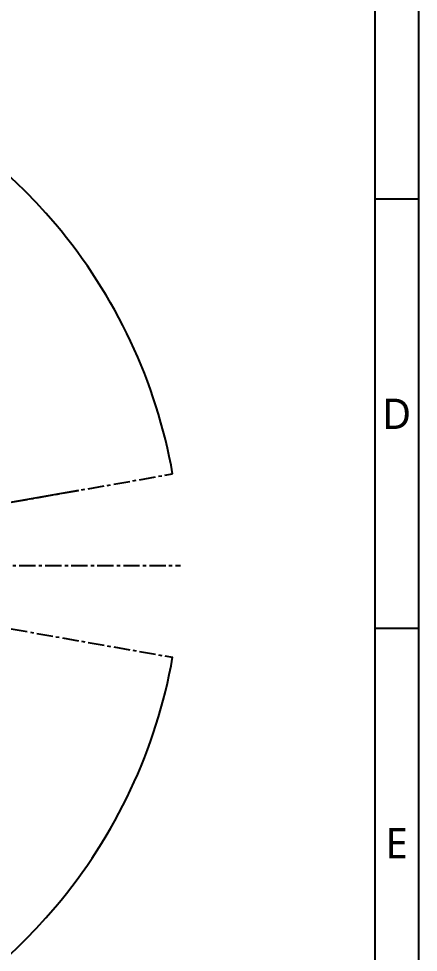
# Model space of a CAD drawing. Header units: millimetres. Extents: x 5828 to 6704, y 123 to 421.
# Drawn here: x 6657.6 to 6703.7, y 185.3 to 292.9 of the extents above; entities that cross this region are included whole.
import ezdxf
from ezdxf.enums import TextEntityAlignment as Align

# ---------------------------------------------------------------- set-up
doc = ezdxf.new("R2010")
doc.units = ezdxf.units.MM
doc.linetypes.add('BANKLINE1', pattern=[5.5, 4, -1.5])
doc.linetypes.add('CENTER', pattern=[0.6, 0.375, -0.075, 0.075, -0.075])
for name, color, linetype in [('00_COMPONENTS', 7, 'BANKLINE1'), ('外形图', 7, 'Continuous'), ('多重引线', 7, 'Continuous'), ('模板', 7, 'Continuous')]:
    doc.layers.add(name, color=color, linetype=linetype)
doc.styles.add('微软雅黑', font='msyh.ttc', dxfattribs={"height": 2.1})
doc.dimstyles.new('尺寸标注_1_20比例', dxfattribs={"dimtxt": 2.1, "dimasz": 1.7, "dimexe": 0.5, "dimexo": 0.4, "dimgap": 0.5, "dimtad": 1, "dimdec": 1, "dimlfac": 20, "dimdsep": 46, "dimtxsty": '微软雅黑', "dimcen": 0.09, "dimadec": 0, "dimazin": 0, "dimtp": 0.01, "dimtm": 0.01, "dimtfac": 1, "dimtdec": 1, "dimtofl": 0, "dimtmove": 0, "dimatfit": 3, "dimfxl": 1, "dimtolj": 1, "dimarcsym": 0})

# ---------------------------------------------------------------- blocks, each defined once
blk = doc.blocks.new('图纸页')
at = {"layer": '模板', "color": 2}
for p, q in [((6703.66, 272.12), (6698.66, 272.12)), ((6703.66, 222.62), (6698.66, 222.62))]:
    blk.add_line(p, q, dxfattribs=at)
for points in [[(6283.66, 123.62), (6283.66, 420.62), (6703.66, 420.62), (6703.66, 123.62)], [(6308.66, 128.62), (6308.66, 415.62), (6698.66, 415.62), (6698.66, 128.62)]]:
    blk.add_lwpolyline(points, close=True, dxfattribs=at)
at = {"layer": '模板', "color": 2, "style": '微软雅黑'}
for s, p in [('D', (6701.16, 247.37)), ('E', (6701.16, 197.87))]:
    blk.add_text(s, height=3.5, dxfattribs=at).set_placement(p, align=Align.MIDDLE_CENTER)
for tag, height, p in [('编号', 4, (6669.32, 150.51)), ('当前页', 1.67, (6668.11, 141.19)), ('总页数', 1.67, (6673.32, 141.19)), ('比例', 1.67, (6628.66, 133.62))]:
    blk.add_attdef(tag, text='', height=height, dxfattribs=at).set_placement(p, align=Align.MIDDLE)
blk = doc.blocks.new('*D1537')
at = {"layer": '00_COMPONENTS', "color": 0, "linetype": 'ByBlock', "lineweight": -2, "ltscale": 20}
for p, q in [((6664.49, 238.54), (6655.57, 236.97)), ((6569.88, 229.88), (6574.57, 229.88))]:
    blk.add_line(p, q, dxfattribs=at)
blk.add_arc((6615.38, 229.88), 41.31, 12.358, 177.642, dxfattribs=at)
at = {"layer": '00_COMPONENTS', "color": 0}
for points in [[(6655.46, 238.67), (6656.01, 238.78), (6656.06, 237.06)], [(6573.82, 231.59), (6574.39, 231.58), (6574.07, 229.88)]]:
    blk.add_solid(points, dxfattribs=at)
at = {"layer": 'Defpoints', "color": 0}
for p in [(6631.74, 267.82), (6664.89, 238.61), (6569.48, 229.88), (6615.38, 229.88)]:
    blk.add_point(p, dxfattribs=at)
at = {"layer": '00_COMPONENTS', "color": 0, "insert": (6611.64, 272.62), "char_height": 2.1, "attachment_point": 5, "rotation": 5, "style": '微软雅黑'}
blk.add_mtext('\\A1;-\\A1;170%%d', dxfattribs=at)

msp = doc.modelspace()

# ---------------------------------------------------------------- linework, layer by layer
at = {"layer": '00_COMPONENTS', "linetype": 'CENTER', "ltscale": 5}
for q in [(6675.3501, 240.4572), (6675.3501, 219.3085)]:
    msp.add_line((6615.38, 229.8829), q, dxfattribs=at)
at = {"layer": '00_COMPONENTS', "linetype": 'ByBlock', "ltscale": 20}
for start, end in [(40.259081, 139.740919), (10, 40.259081), (319.740919, 350), (220.259081, 319.740919)]:
    msp.add_arc((6615.38, 229.8829), 60.8953, start, end, dxfattribs=at)
at = {"layer": '外形图', "linetype": 'CENTER', "ltscale": 5}
msp.add_line((6549.6738, 229.8829), (6676.2752, 229.8829), dxfattribs=at)

# ---------------------------------------------------------------- block references
at = {"layer": '多重引线'}
msp.add_blockref('图纸页', (0, 0), dxfattribs=at)

# ---------------------------------------------------------------- dimensions: what is measured, and where the dimension line sits
at = {"layer": '00_COMPONENTS', "linetype": 'ByBlock', "ltscale": 20}
dim = msp.add_angular_dim_3p(base=(6631.7423, 267.8151), center=(6615.38, 229.8829), p1=(6569.4847, 229.8829), p2=(6664.8882, 238.6125), text='\\A1;-<>', dimstyle='尺寸标注_1_20比例', dxfattribs=at)
dim.commit()
dim.dimension.update_dxf_attribs({"geometry": '*D1537', "text_midpoint": (6611.6409, 272.6211)})

doc.saveas('drawing.dxf')
